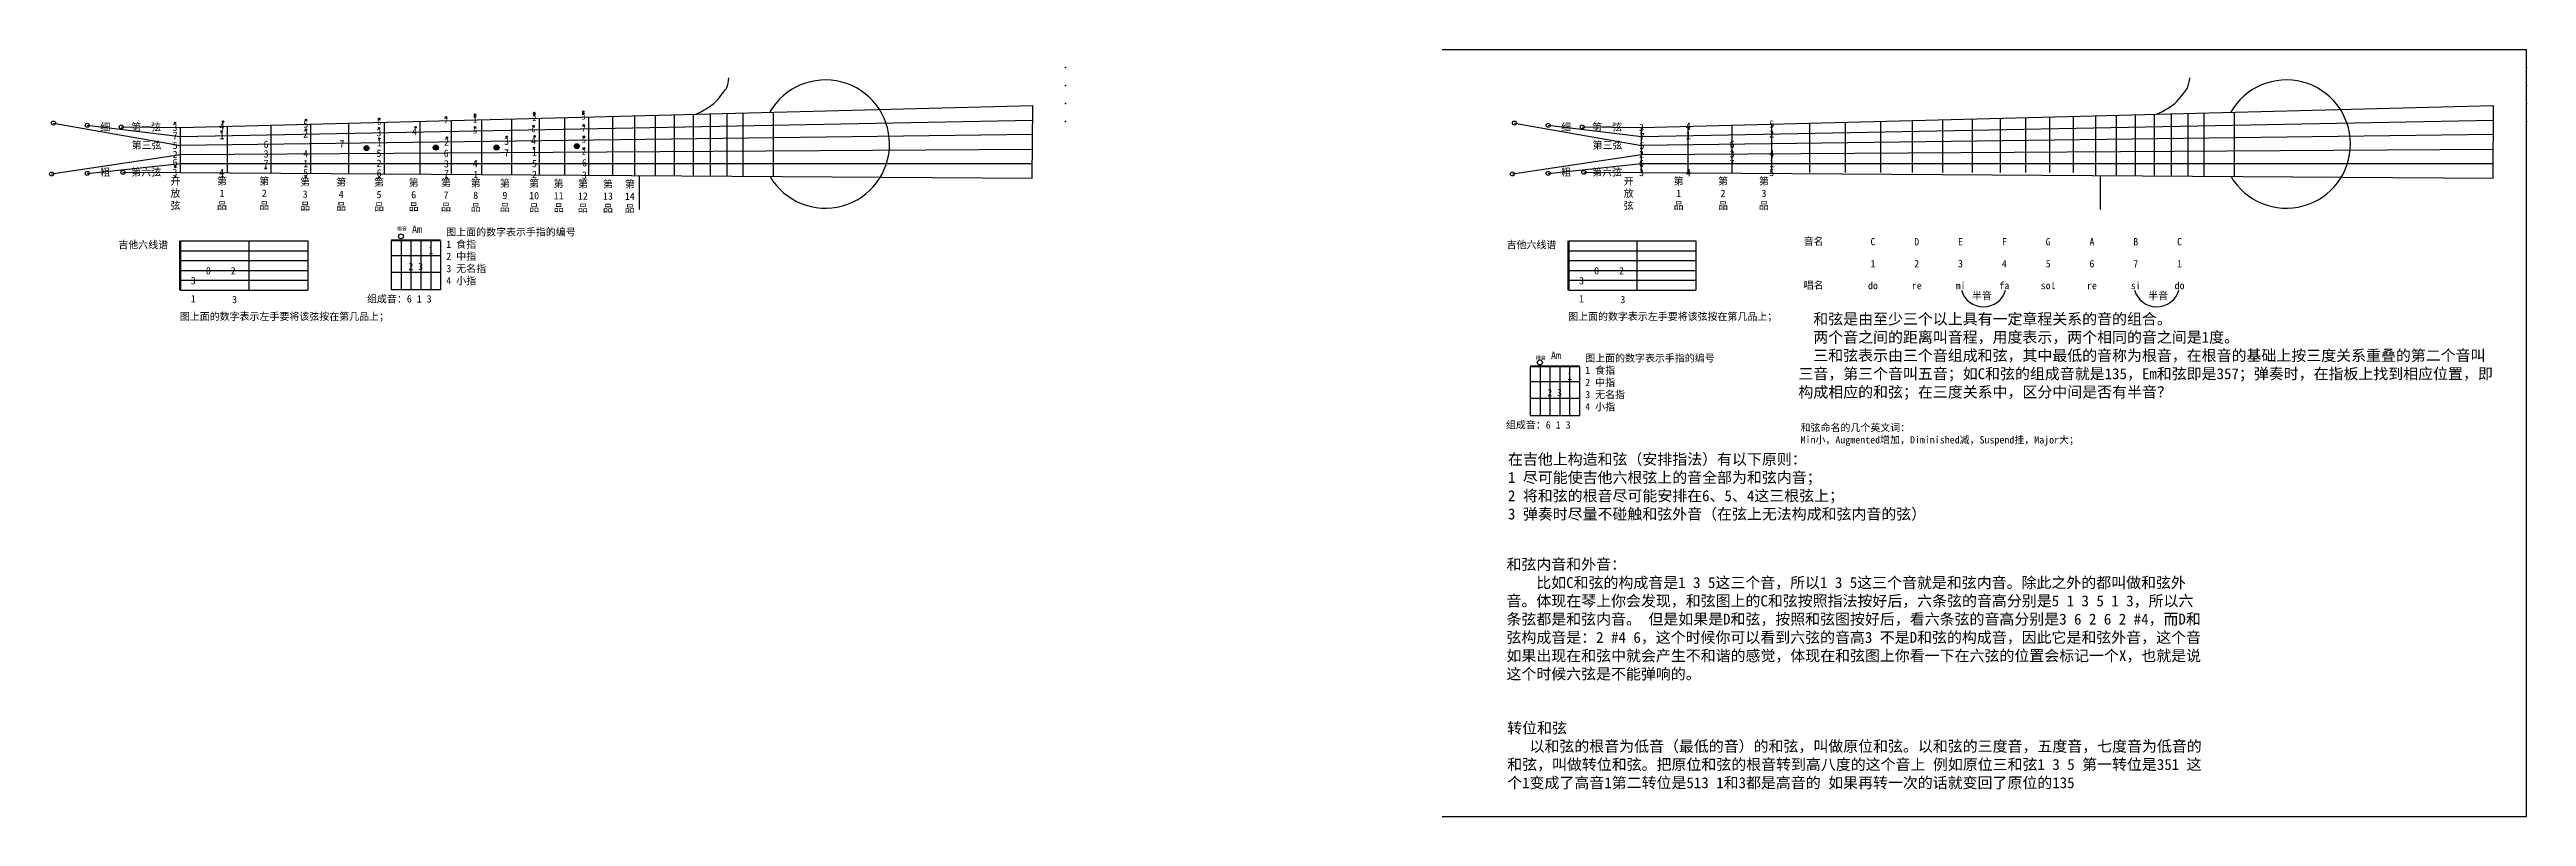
# Model space of a CAD drawing. Header units: millimetres. Extents: x 236 to 915, y 260 to 470.
import ezdxf

# ---------------------------------------------------------------- set-up
doc = ezdxf.new("R2010")
doc.units = ezdxf.units.MM
doc.styles.add('a18', font='', dxfattribs={"height": 16})
doc.styles.get('a18').set_extended_font_data('SimSun')

msp = doc.modelspace()

# ---------------------------------------------------------------- hatches: boundary and pattern name
for points in [[(270.71, 449.9, 1), (270.3, 449.9, 1)], [(283.87, 450.24, 1), (283.46, 450.24, 1)], [(306.55, 448.08, 1), (306.14, 448.08, 1)], [(306.63, 450.72, 1), (306.22, 450.72, 1)], [(326.57, 448.47, 1), (326.16, 448.47, 1)], [(326.64, 451.02, 1), (326.23, 451.02, 1)], [(336.61, 448.71, 1), (336.2, 448.71, 1)], [(344.93, 451.49, 1), (344.53, 451.49, 1)], [(352.9, 452.18, 1), (352.5, 452.18, 1)], [(352.9, 451.7, 1), (352.5, 451.7, 1)], [(352.92, 448.71, 1), (352.51, 448.71, 1)], [(368.92, 449.02, 1), (368.51, 449.02, 1)], [(369.14, 452.6, 1), (368.74, 452.6, 1)], [(369.14, 452.12, 1), (368.74, 452.12, 1)], [(382.59, 452.96, 1), (382.18, 452.96, 1)], [(382.59, 452.48, 1), (382.18, 452.48, 1)], [(382.65, 449.3, 1), (382.25, 449.3, 1)], [(283.49, 447.6, 1), (283.08, 447.6, 1)], [(323.64, 442.97, 1), (322.28, 442.97, 1)], [(326.66, 445.61, 1), (326.26, 445.61, 1)], [(342.6, 443.14, 1), (341.24, 443.14, 1)], [(345.19, 445.89, 1), (344.78, 445.89, 1)], [(359.27, 443.14, 1), (357.91, 443.14, 1)], [(361.55, 446.09, 1), (361.14, 446.09, 1)], [(369.07, 443.05, 1), (368.66, 443.05, 1)], [(369.2, 446.24, 1), (368.79, 446.24, 1)], [(381.27, 443.51, 1), (379.91, 443.51, 1)], [(382.69, 446.11, 1), (382.29, 446.11, 1)], [(382.69, 442.92, 1), (382.29, 442.92, 1)], [(270.76, 437.83, 1), (270.35, 437.83, 1)], [(270.77, 435.06, 1), (270.36, 435.06, 1)], [(283.68, 435.12, 1), (283.27, 435.12, 1)], [(295.54, 437.44, 1), (295.13, 437.44, 1)], [(306.52, 435, 1), (306.11, 435, 1)], [(326.63, 434.92, 1), (326.22, 434.92, 1)], [(345.08, 434.81, 1), (344.67, 434.81, 1)]]:
    msp.add_hatch(color=256).paths.add_polyline_path(points)

# ---------------------------------------------------------------- linework, layer by layer
for p, q in [((617.67, 469.98), (914.67, 469.98)), ((914.67, 259.98), (914.67, 469.98)), ((914.67, 445.39), (914.67, 469.98)), ((272.02, 448.66), (505.38, 454.67)), ((505.38, 454.67), (505.24, 434.76)), ((672.23, 448.66), (905.59, 454.67)), ((905.59, 454.67), (905.46, 434.76)), ((237.21, 449.86), (272.02, 443.72)), ((246.45, 449.25), (272.02, 446.19)), ((255.77, 448.8), (272.02, 448.66)), ((272.02, 446.19), (505.38, 450.69)), ((272.02, 436.31), (272.02, 448.66)), ((284.84, 436.23), (284.84, 448.99)), ((296.84, 436.15), (296.84, 449.3)), ((307.7, 436.07), (307.7, 449.58)), ((318.15, 436), (318.15, 449.85)), ((327.88, 435.94), (327.88, 450.1)), ((337.62, 435.87), (337.62, 450.35)), ((346.23, 435.82), (346.23, 450.57)), ((354.55, 435.76), (354.55, 450.79)), ((362.74, 435.71), (362.74, 451)), ((370.36, 435.66), (370.36, 451.19)), ((377.27, 435.61), (377.27, 451.37)), ((383.9, 435.57), (383.9, 451.54)), ((390.4, 435.52), (390.4, 451.71)), ((396.49, 435.48), (396.49, 451.87)), ((402.14, 435.44), (402.14, 452.01)), ((407.36, 435.41), (407.36, 452.15)), ((412.58, 435.37), (412.58, 452.28)), ((417.24, 435.34), (417.24, 452.4)), ((421.75, 435.31), (421.75, 452.52)), ((426.13, 435.28), (426.13, 452.63)), ((434.45, 435.18), (434.45, 452.84)), ((637.42, 449.86), (672.23, 443.72)), ((646.67, 449.25), (672.23, 446.19)), ((655.99, 448.8), (672.23, 448.66)), ((672.23, 446.19), (905.59, 450.69)), ((672.23, 436.31), (672.23, 448.66)), ((685.06, 436.31), (685.06, 448.99)), ((697.05, 436.31), (697.05, 449.3)), ((707.92, 436.31), (707.92, 449.58)), ((718.36, 436.31), (718.36, 449.85)), ((728.1, 436.31), (728.1, 450.1)), ((737.83, 436.31), (737.83, 450.35)), ((746.44, 436.31), (746.44, 450.57)), ((754.77, 436.31), (754.77, 450.79)), ((762.95, 436.31), (762.95, 451)), ((770.57, 436.31), (770.57, 451.19)), ((777.49, 436.31), (777.49, 451.37)), ((784.12, 436.31), (784.12, 451.54)), ((790.61, 436.31), (790.61, 451.71)), ((796.71, 435.48), (796.71, 451.87)), ((802.35, 435.44), (802.35, 452.01)), ((807.57, 435.41), (807.57, 452.15)), ((812.8, 435.37), (812.8, 452.28)), ((817.45, 435.34), (817.45, 452.4)), ((821.97, 435.31), (821.97, 452.52)), ((826.34, 435.28), (826.34, 452.63)), ((834.67, 435.18), (834.67, 452.84)), ((236.68, 435.93), (272.02, 441.25)), ((505.38, 446.71), (272.02, 443.72)), ((272.02, 441.25), (505.38, 442.72)), ((636.89, 435.93), (672.23, 441.25)), ((905.59, 446.71), (672.23, 443.72)), ((672.23, 441.25), (905.59, 442.72)), ((246.45, 436.08), (272.02, 438.78)), ((256.23, 436.38), (272.02, 436.31)), ((272.02, 438.78), (505.38, 438.74)), ((646.67, 436.08), (672.23, 438.78)), ((656.44, 436.38), (672.23, 436.31)), ((672.23, 438.78), (905.59, 438.74)), ((272.02, 417.62), (306.85, 417.62)), ((272.02, 417.62), (272.02, 404.08)), ((272.02, 414.91), (306.85, 414.91)), ((290.68, 417.62), (290.68, 404.08)), ((306.85, 417.62), (306.85, 404.08)), ((343.27, 417.77), (329.73, 417.77)), ((343.27, 417.62), (329.73, 417.62)), ((332.44, 417.62), (332.44, 404.18)), ((335.14, 417.62), (335.14, 404.18)), ((337.85, 417.62), (337.85, 404.18)), ((340.56, 417.62), (340.56, 404.18)), ((343.27, 417.62), (343.27, 404.18)), ((652.34, 417.62), (687.17, 417.62)), ((652.34, 417.62), (652.34, 404.08)), ((652.34, 414.91), (687.17, 414.91)), ((671, 417.62), (671, 404.08)), ((687.17, 417.62), (687.17, 404.08)), ((272.02, 412.2), (306.85, 412.2)), ((272.02, 409.49), (306.85, 409.49)), ((343.27, 413.47), (329.73, 413.47)), ((343.27, 408.98), (329.73, 408.98)), ((652.34, 412.2), (687.17, 412.2)), ((652.34, 409.49), (687.17, 409.49)), ((343.27, 404.18), (329.73, 404.18)), ((655.27, 383.25), (641.73, 383.25)), ((655.27, 383.1), (641.73, 383.1)), ((644.44, 383.1), (644.44, 369.67)), ((647.15, 383.1), (647.15, 369.67)), ((649.85, 383.1), (649.85, 369.67)), ((652.56, 383.1), (652.56, 369.67)), ((655.27, 383.1), (655.27, 369.67)), ((655.27, 378.95), (641.73, 378.95)), ((655.27, 374.46), (641.73, 374.46)), ((655.27, 369.67), (641.73, 369.67)), ((617.67, 259.98), (914.67, 259.98))]:
    msp.add_line(p, q)
at = {"lineweight": 30}
for p, q in [((272.02, 436.31), (505.38, 434.76)), ((672.23, 436.31), (905.59, 434.76)), ((329.73, 417.62), (329.73, 404.18)), ((272.02, 404.08), (306.85, 404.08)), ((652.34, 404.08), (687.17, 404.08)), ((641.73, 383.1), (641.73, 369.67))]:
    msp.add_line(p, q, dxfattribs=at)
at = {"lineweight": -3}
for p, q in [((271.76, 417.62), (271.76, 404.08)), ((652.08, 417.62), (652.08, 404.08))]:
    msp.add_line(p, q, dxfattribs=at)
at = {"lineweight": 25}
for p, q in [((272.02, 406.79), (306.85, 406.79)), ((652.34, 406.79), (687.17, 406.79))]:
    msp.add_line(p, q, dxfattribs=at)
for centre, radius in [((237.21, 449.86), 0.549), ((246.45, 449.25), 0.549), ((255.77, 448.8), 0.549), ((270.51, 449.9), 0.204), ((283.66, 450.24), 0.204), ((306.35, 448.08), 0.204), ((306.42, 450.72), 0.204), ((326.36, 448.47), 0.204), ((326.43, 451.02), 0.204), ((336.4, 448.71), 0.204), ((344.73, 451.49), 0.204), ((352.7, 452.18), 0.204), ((352.7, 451.7), 0.204), ((352.71, 448.71), 0.204), ((368.71, 449.02), 0.204), ((368.94, 452.6), 0.204), ((368.94, 452.12), 0.204), ((382.39, 452.96), 0.204), ((382.39, 452.48), 0.204), ((382.45, 449.3), 0.204), ((637.42, 449.86), 0.549), ((646.67, 449.25), 0.549), ((655.99, 448.8), 0.549), ((283.29, 447.6), 0.204), ((322.96, 442.97), 0.68), ((326.46, 445.61), 0.204), ((341.92, 443.14), 0.68), ((344.98, 445.89), 0.204), ((358.59, 443.14), 0.68), ((361.34, 446.09), 0.204), ((368.87, 443.05), 0.204), ((368.99, 446.24), 0.204), ((380.59, 443.51), 0.68), ((382.49, 446.11), 0.204), ((382.49, 442.92), 0.204), ((236.68, 435.93), 0.549), ((246.45, 436.08), 0.549), ((256.23, 436.38), 0.549), ((270.56, 437.83), 0.204), ((270.57, 435.06), 0.204), ((283.47, 435.12), 0.204), ((295.33, 437.44), 0.204), ((306.32, 435), 0.204), ((326.43, 434.92), 0.204), ((344.87, 434.81), 0.204), ((636.89, 435.93), 0.549), ((646.67, 436.08), 0.549), ((656.44, 436.38), 0.549), ((332.41, 418.83), 0.68), ((644.41, 384.31), 0.68)]:
    msp.add_circle(centre, radius)
for centre, radius, start, end in [((448.68, 444.1), 17.57, 210.3235, 150.25812), ((848.9, 444.1), 17.57, 210.3235, 150.25812), ((765.93, 405.83), 6.31, 195.85166, 344.14834), ((813.39, 405.83), 6.31, 195.85166, 344.14834)]:
    msp.add_arc(centre, radius, start, end)
for points in [[(413.22, 452.3), (418.7, 455.8), (420.52, 457.99), (421.54, 459.36), (422.21, 462.25)], [(813.43, 452.3), (818.92, 455.8), (820.73, 457.99), (821.75, 459.36), (822.43, 462.25)]]:
    msp.add_spline(points, degree=3)
for points in [[(397.69, 435.47), (397.68, 431.11), (397.68, 428.67), (397.67, 426.21)], [(797.9, 435.47), (797.89, 431.11), (797.89, 428.67), (797.89, 426.21)]]:
    msp.add_open_spline(points, degree=3)
for p in [(514.46, 465.07), (914.67, 465.07), (514.46, 460.15), (514.46, 455.23), (914.67, 460.15), (914.67, 455.23), (514.46, 450.31), (914.67, 450.31), (272.02, 446.19), (272.02, 443.72), (272.02, 441.25), (672.23, 446.19), (672.23, 443.72), (672.23, 441.25), (272.02, 438.78), (672.23, 438.78), (272.02, 414.91), (272.02, 414.91), (332.44, 417.62), (332.44, 417.62), (335.14, 417.62), (335.14, 417.62), (337.85, 417.62), (340.56, 417.62), (340.56, 417.62), (652.34, 414.91), (652.34, 414.91), (272.02, 412.2), (272.02, 409.49), (272.02, 409.49), (652.34, 412.2), (652.34, 409.49), (652.34, 409.49), (272.02, 406.79), (272.02, 406.79), (652.34, 406.79), (652.34, 406.79), (644.44, 383.1), (644.44, 383.1), (647.15, 383.1), (647.15, 383.1), (649.85, 383.1), (652.56, 383.1), (652.56, 383.1)]:
    msp.add_point(p)

# ---------------------------------------------------------------- texts
at = {"style": 'a18'}
for s, insert, char_height, width, attachment_point in [('细', (251.4, 448.66), 2, 9.0974, 5), ('第一弦', (262.58, 448.66), 2, 9.0974, 5), ('3', (270.48, 448.66), 2, 4.3878, 5), ('4', (283.36, 448.99), 2, 4.3878, 5), ('2', (306.26, 446.88), 2, 4.3878, 5), ('5', (306.31, 449.58), 2, 4.3878, 5), ('3', (326.34, 447.22), 2, 4.3878, 5), ('6', (326.43, 450.05), 1.5, 4.3878, 5), ('4', (336.1, 447.46), 2, 4.3878, 5), ('7', (344.73, 450.53), 1.5, 4.3878, 5), ('5', (352.71, 447.74), 1.5, 4.3878, 5), ('1', (352.7, 450.74), 1.5, 4.3878, 5), ('6', (368.71, 448.05), 1.5, 4.3878, 5), ('2', (368.94, 451.16), 1.5, 4.3878, 5), ('3', (382.39, 451.52), 1.5, 4.3878, 5), ('7', (382.45, 448.33), 1.5, 4.3878, 5), ('细', (651.61, 448.66), 2, 9.0974, 5), ('第一弦', (662.8, 448.66), 2, 9.0974, 5), ('3', (672.23, 448.66), 2, 4.3878, 5), ('4', (685.06, 448.99), 2, 4.3878, 5), ('2', (707.87, 446.88), 2, 4.3878, 5), ('5', (707.92, 449.58), 2, 4.3878, 5), ('第三弦', (262.72, 443.7), 2, 9.0974, 5), ('5', (270.52, 443.7), 2, 4.3878, 5), ('2', (270.52, 441.25), 2, 4.3878, 5), ('7', (270.52, 446.37), 2, 4.3878, 5), ('1', (283.36, 446.43), 2, 4.3878, 5), ('3', (295.45, 441.41), 2, 4.3878, 5), ('6', (295.45, 444.04), 2, 4.3878, 5), ('4', (306.31, 441.48), 2, 4.3878, 5), ('7', (316.22, 444.15), 2, 4.3878, 5), ('5', (326.38, 441.59), 2, 4.3878, 5), ('1', (326.53, 444.44), 2, 4.3878, 5), ('6', (344.79, 441.57), 2, 4.3878, 5), ('2', (344.9, 444.68), 2, 4.3878, 5), ('3', (361.32, 444.85), 2, 4.3878, 5), ('7', (361.33, 441.68), 2, 4.3878, 5), ('4', (368.69, 444.99), 2, 4.3878, 5), ('1', (368.94, 441.89), 2, 4.3878, 5), ('5', (382.49, 445.14), 1.5, 4.3878, 5), ('2', (382.49, 441.95), 1.5, 4.3878, 5), ('第三弦', (662.93, 443.7), 2, 9.0974, 5), ('2', (672.23, 441.25), 2, 4.3878, 5), ('5', (672.37, 443.7), 2, 4.3878, 5), ('7', (672.43, 446.16), 2, 4.3878, 5), ('1', (685.06, 446.44), 2, 4.3878, 5), ('3', (697.05, 441.41), 2, 4.3878, 5), ('6', (697.05, 444.04), 2, 4.3878, 5), ('4', (707.92, 441.48), 2, 4.3878, 5), ('粗', (251.4, 436.31), 2, 9.0974, 5), ('第六弦', (262.58, 436.31), 2, 9.0974, 5), ('开\\P放\\P弦', (270.61, 434.96), 2, 9.3501, 2), ('3', (270.48, 436.31), 2, 4.3878, 5), ('6', (270.52, 439.11), 2, 4.3878, 5), ('第\\P1\\P品', (283.36, 434.96), 2, 9.3501, 2), ('4', (283.28, 436.31), 2, 4.3878, 5), ('第\\P2 \\P品', (294.94, 434.96), 2, 9.3501, 2), ('7', (295.45, 438.78), 2, 4.3878, 5), ('第\\P3 \\P品', (306.15, 434.74), 2, 9.3501, 2), ('5', (306.31, 436.31), 2, 4.3878, 5), ('1', (306.31, 438.77), 2, 4.3878, 5), ('第\\P4 \\P品', (316.02, 434.68), 2, 9.3501, 2), ('第\\P5 \\P品', (326.38, 434.61), 2, 9.3501, 2), ('2', (326.38, 438.84), 2, 4.3878, 5), ('6', (326.42, 436.19), 2, 4.3878, 5), ('第\\P6 \\P品', (335.88, 434.55), 2, 9.3501, 2), ('第\\P7 \\P品', (344.73, 434.49), 2, 9.3501, 2), ('3', (344.84, 438.68), 2, 4.3878, 5), ('7', (344.86, 436.09), 2, 4.3878, 5), ('第\\P8 \\P品', (352.87, 434.43), 2, 9.3501, 2), ('4', (352.76, 438.77), 2, 4.3878, 5), ('1', (352.89, 435.77), 2, 4.3878, 5), ('第\\P9 \\P品', (360.87, 434.38), 2, 9.3501, 2), ('第\\P10 \\P品', (368.87, 434.33), 2, 9.3501, 2), ('5', (368.95, 438.76), 2, 4.3878, 5), ('2', (368.97, 435.79), 2, 4.3878, 5), ('第\\P11 \\P品', (375.61, 434.28), 2, 9.3501, 2), ('第\\P12 \\P品', (382.23, 434.21), 2, 9.3501, 2), ('3', (382.65, 435.57), 2, 4.3878, 5), ('6', (382.65, 438.96), 2, 4.3878, 5), ('第\\P13 \\P品', (389.1, 434.19), 2, 9.3501, 2), ('第\\P14 \\P品', (395.1, 434.15), 2, 9.3501, 2), ('粗', (651.61, 436.31), 2, 9.0974, 5), ('第六弦', (662.8, 436.31), 2, 9.0974, 5), ('开\\P放\\P弦', (668.73, 434.96), 2, 9.3501, 2), ('3', (672.23, 436.31), 2, 4.3878, 5), ('6', (672.23, 438.78), 2, 4.3878, 5), ('第\\P1\\P品', (682.41, 434.96), 2, 9.3501, 2), ('4', (685.06, 436.31), 2, 4.3878, 5), ('第\\P2 \\P品', (694.57, 434.96), 2, 9.3501, 2), ('7', (697.05, 438.78), 2, 4.3878, 5), ('第\\P3 \\P品', (705.78, 434.96), 2, 9.3501, 2), ('5', (707.92, 436.31), 2, 4.3878, 5), ('1', (707.92, 438.77), 2, 4.3878, 5), ('根音', (332.66, 420.84), 1, 7.3151, 5), ('Am', (336.8, 420.78), 2, 7.3151, 5), ('图上面的数字表示手指的编号\\P1 食指\\P2 中指\\P3 无名指\\P4 小指', (344.81, 421.02), 2, 40.1215, 1), ('吉他六线谱', (254.98, 416.41), 2, 15.6653, 4), ('1', (340.58, 415.05), 2, 4.3878, 5), ('吉他六线谱', (635.29, 416.41), 2, 15.6653, 4), ('音名', (719.4, 417.35), 2, 15.9575, 5), ('C', (735.64, 417.35), 2, 4.3878, 5), ('D', (747.64, 417.35), 2, 4.3878, 5), ('E', (759.64, 417.35), 2, 4.3878, 5), ('F', (771.64, 417.35), 2, 4.3878, 5), ('G', (783.64, 417.35), 2, 4.3878, 5), ('A', (795.64, 417.35), 2, 4.3878, 5), ('B', (807.64, 417.35), 2, 4.3878, 5), ('C', (819.64, 417.35), 2, 4.3878, 5), ('3', (275.49, 406.69), 2, 4.3878, 5), ('0', (279.63, 409.4), 2, 4.3878, 5), ('2', (286.45, 409.4), 2, 4.3878, 5), ('2', (335.11, 410.57), 2, 4.3878, 5), ('3', (337.78, 410.57), 2, 4.3878, 5), ('3', (655.81, 406.69), 2, 4.3878, 5), ('0', (659.95, 409.4), 2, 4.3878, 5), ('2', (666.77, 409.4), 2, 4.3878, 5), ('1', (735.64, 411.35), 2, 4.3878, 5), ('2', (747.64, 411.35), 2, 4.3878, 5), ('3', (759.64, 411.35), 2, 4.3878, 5), ('4', (771.64, 411.35), 2, 4.3878, 5), ('5', (783.64, 411.35), 2, 4.3878, 5), ('6', (795.64, 411.35), 2, 4.3878, 5), ('7', (807.64, 411.35), 2, 4.3878, 5), ('1', (819.64, 411.35), 2, 4.3878, 5), ('1', (275.49, 401.75), 2, 4.3878, 5), ('3', (286.82, 401.52), 2, 4.3878, 5), ('组成音：6 1 3', (323.09, 401.59), 2, 19.7176, 4), ('1', (655.81, 401.75), 2, 4.3878, 5), ('3', (667.14, 401.52), 2, 4.3878, 5), ('唱名', (719.4, 405.35), 2, 11.5072, 5), ('do', (735.64, 405.35), 2, 4.3878, 5), ('re', (747.64, 405.35), 2, 4.3878, 5), ('mi', (759.64, 405.35), 2, 4.3878, 5), ('半音', (765.5, 402.46), 2, 11.7605, 5), ('fa', (771.64, 405.35), 2, 4.3878, 5), ('sol', (783.64, 405.35), 2, 4.3878, 5), ('re', (795.64, 405.35), 2, 4.3878, 5), ('si', (807.64, 405.35), 2, 4.3878, 5), ('半音', (813.78, 402.46), 2, 11.7605, 5), ('do', (819.64, 405.35), 2, 4.3878, 5), ('图上面的数字表示左手要将该弦按在第几品上；', (271.82, 396.68), 2, 74.8031, 4), ('图上面的数字表示左手要将该弦按在第几品上；', (652.14, 396.68), 2, 74.8031, 4), ('  和弦是由至少三个以上具有一定章程关系的音的组合。\\P  两个音之间的距离叫音程，用度表示，两个相同的音之间是1度。\\P  三和弦表示由三个音组成和弦，其中最低的音称为根音，在根音的基础上按三度关系重叠的第二个音叫三音，第三个音叫五音；如C和弦的组成音就是135，Em和弦即是357；弹奏时，在指板上找到相应位置，即构成相应的和弦；在三度关系中，区分中间是否有半音？', (715.23, 397.72), 3, 190.3634, 1), ('Am', (648.81, 386.27), 2, 7.3151, 5), ('图上面的数字表示手指的编号\\P1 食指\\P2 中指\\P3 无名指\\P4 小指', (656.82, 386.5), 2, 40.1215, 1), ('根音', (644.66, 385.48), 1, 7.3151, 5), ('1', (652.58, 380.54), 2, 4.3878, 5), ('2', (647.11, 376.05), 2, 4.3878, 5), ('3', (649.78, 376.05), 2, 4.3878, 5), ('组成音：6 1 3', (635.09, 367.08), 2, 19.7176, 4), ('和弦命名的几个英文词：\\PMin小，Augmented增加，Diminished减，Suspend挂，Major大；', (715.82, 367.45), 2, 116.6749, 1), ('在吉他上构造和弦（安排指法）有以下原则：\\P1 尽可能使吉他六根弦上的音全部为和弦内音；\\P2 将和弦的根音尽可能安排在6、5、4这三根弦上；\\P3 弹奏时尽量不碰触和弦外音（在弦上无法构成和弦内音的弦）', (635.66, 359.31), 3, 190.3634, 1), ('和弦内音和外音：\\P    比如C和弦的构成音是1 3 5这三个音，所以1 3 5这三个音就是和弦内音。除此之外的都叫做和弦外音。体现在琴上你会发现，和弦图上的C和弦按照指法按好后，六条弦的音高分别是5 1 3 5 1 3，所以六条弦都是和弦内音。 但是如果是D和弦，按照和弦图按好后，看六条弦的音高分别是3 6 2 6 2 #4，而D和弦构成音是：2 #4 6，这个时候你可以看到六弦的音高3 不是D和弦的构成音，因此它是和弦外音，这个音如果出现在和弦中就会产生不和谐的感觉，体现在和弦图上你看一下在六弦的位置会标记一个X，也就是说这个时候六弦是不能弹响的。', (635.26, 330.52), 3, 190.3634, 1), ('转位和弦\\P   以和弦的根音为低音（最低的音）的和弦，叫做原位和弦。以和弦的三度音，五度音，七度音为低音的和弦，叫做转位和弦。把原位和弦的根音转到高八度的这个音上 例如原位三和弦1 3 5 第一转位是351 这个1变成了高音1第二转位是513 1和3都是高音的 如果再转一次的话就变回了原位的135 ', (635.45, 285.72), 3, 190.3634, 1)]:
    msp.add_mtext(s, dxfattribs=dict(at, insert=insert, char_height=char_height, width=width, attachment_point=attachment_point))

doc.saveas('drawing.dxf')
